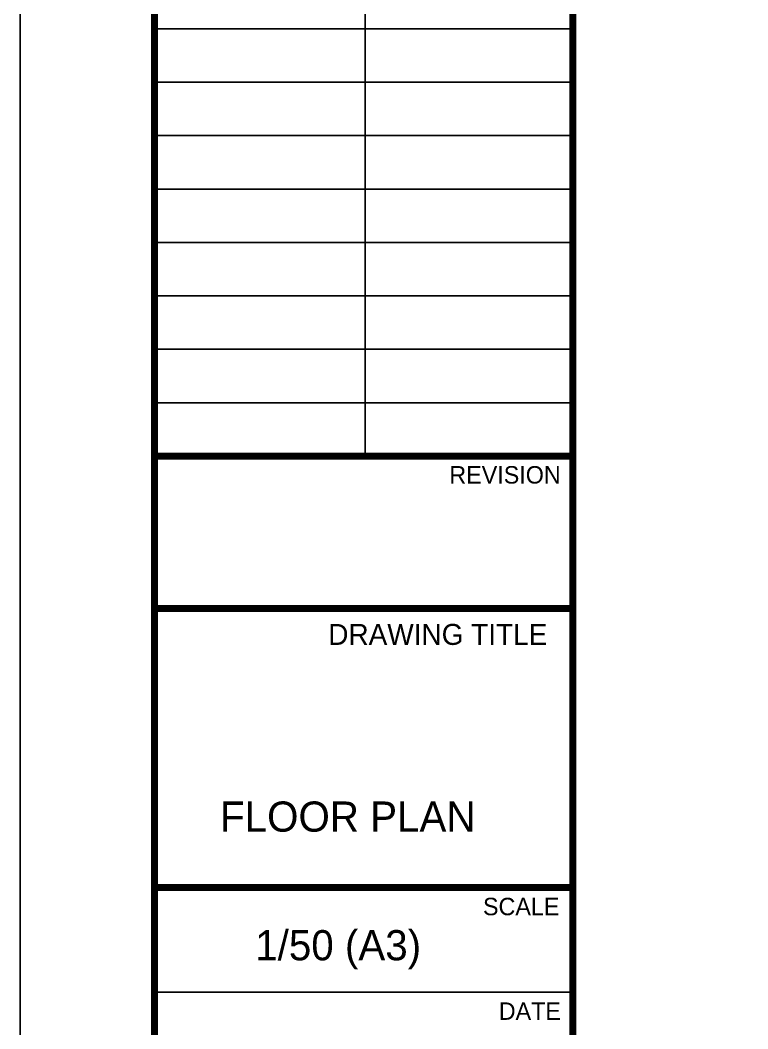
# Model space of a CAD drawing. Header units: millimetres. Extents: x -41292 to 298682, y -22072 to 33155.
# Drawn here: x 21289 to 23997, y -10591 to -6839 of the extents above; entities that cross this region are included whole.
import ezdxf

# ---------------------------------------------------------------- set-up
doc = ezdxf.new("R2010")
doc.units = ezdxf.units.MM
doc.layers.add('기타', color=1, linetype='Continuous')
doc.styles.add('TITLE_BLOCK_01', font='', dxfattribs={"height": 2.5})
doc.styles.add('휴먼엑스포', font='')
doc.styles.get('TITLE_BLOCK_01').set_extended_font_data('AvantGarde Bk BT')
doc.styles.get('휴먼엑스포').set_extended_font_data('휴먼엑스포')

msp = doc.modelspace()

# ---------------------------------------------------------------- linework, layer by layer
for p, q in [((22573.43, -5877.6), (22573.43, -8461.11)), ((23345.95, -6871.26), (21789.27, -6871.26)), ((23345.95, -6871.26), (21789.27, -6871.26)), ((23345.95, -7069.99), (21789.27, -7069.99)), ((23345.95, -7069.99), (21789.27, -7069.99)), ((23345.95, -7268.72), (21789.27, -7268.72)), ((23345.95, -7268.72), (21789.27, -7268.72)), ((23345.95, -7467.45), (21789.27, -7467.45)), ((23345.95, -7467.45), (21789.27, -7467.45)), ((23345.95, -7666.19), (21789.27, -7666.19)), ((23345.95, -7666.19), (21789.27, -7666.19)), ((21789.27, -7864.92), (23345.95, -7864.92)), ((21789.27, -8063.65), (23345.95, -8063.65)), ((21789.27, -8262.38), (23345.95, -8262.38)), ((21789.27, -8262.38), (23345.95, -8262.38))]:
    msp.add_line(p, q)
at = {"const_width": 25.94}
msp.add_lwpolyline([(41789.27, -14196.85), (21789.27, -14196.85), (21789.27, -346.85), (41789.27, -346.85)], close=True, dxfattribs=at)
for points in [[(23345.95, -14196.85), (23345.95, -346.85)], [(23345.95, -8461.11), (21789.27, -8461.11)], [(23345.95, -9027.74), (21789.27, -9027.74)], [(23345.95, -10065.53), (21789.27, -10065.53)]]:
    msp.add_lwpolyline(points, dxfattribs=at)
msp.add_lwpolyline([(23345.95, -10454.7), (21789.27, -10454.7)])
at = {"layer": '기타'}
msp.add_lwpolyline([(42289.27, -14696.85), (21289.27, -14696.85), (21289.27, 153.15), (42289.27, 153.15)], close=True, dxfattribs=at)

# ---------------------------------------------------------------- texts
for s, height, style, p in [('REVISION', 64.862, 'TITLE_BLOCK_01', (22886.4, -8562.9)), ('REVISION', 64.862, 'TITLE_BLOCK_01', (22886.4, -8562.9)), ('DRAWING TITLE', 77.8339, 'TITLE_BLOCK_01', (22435.81, -9162.98)), ('FLOOR PLAN', 112.227, '휴먼엑스포', (22033.12, -9857.7)), ('SCALE', 64.862, 'TITLE_BLOCK_01', (23011.63, -10168.52)), (' 1/50 (A3)', 112.227, '휴먼엑스포', (22122.39, -10336.13)), ('DATE', 64.862, 'TITLE_BLOCK_01', (23070.31, -10557.57))]:
    msp.add_text(s, height=height, dxfattribs=dict(style=style)).set_placement(p)

doc.saveas('drawing.dxf')
